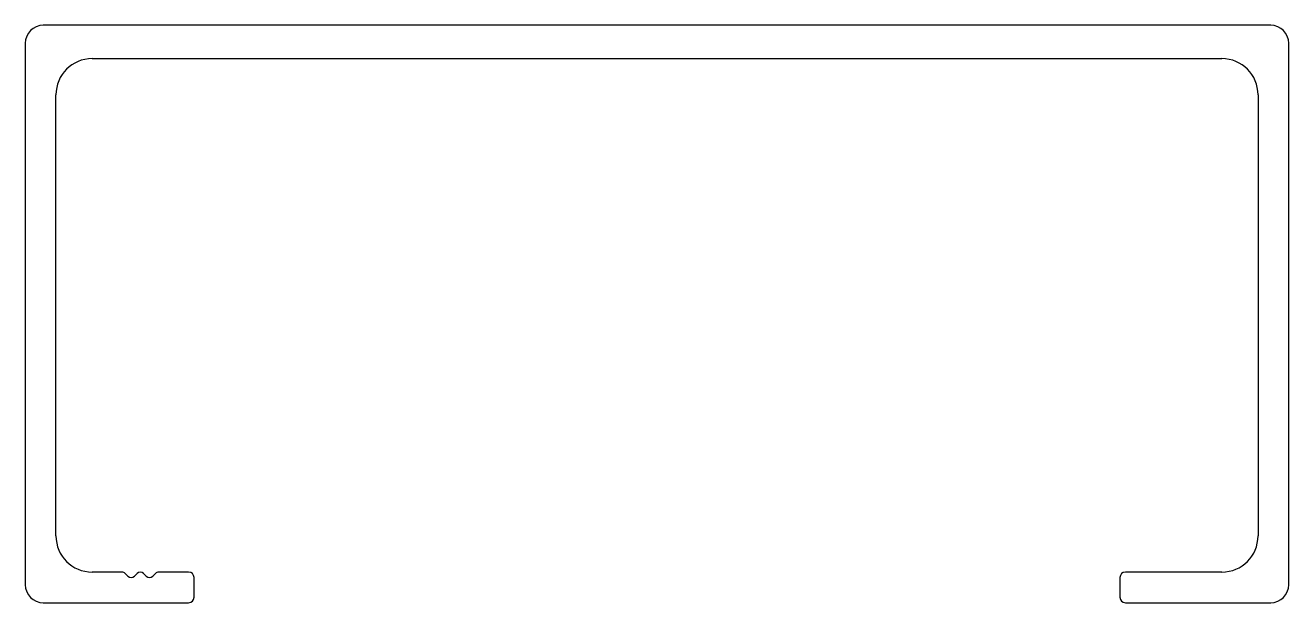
# Model space of a CAD drawing. Extents: x 1508.5 to 1578.5, y 978.7 to 1010.7.
import ezdxf

# ---------------------------------------------------------------- set-up
doc = ezdxf.new("R2010")
doc.units = 0
doc.layers.get('0').update_dxf_attribs({"linetype": 'CONTINUOUS'})

msp = doc.modelspace()

# ---------------------------------------------------------------- linework, layer by layer
for p, q in [((1577.503, 1010.725), (1509.503, 1010.725)), ((1508.503, 1009.725), (1508.503, 979.725)), ((1578.503, 979.725), (1578.503, 1009.725)), ((1512.203, 1008.875), (1574.803, 1008.875)), ((1510.203, 982.425), (1510.203, 1006.875)), ((1576.803, 1006.875), (1576.803, 982.425)), ((1513.86, 980.425), (1512.203, 980.425)), ((1514.192, 980.197), (1514.037, 980.352)), ((1514.701, 980.352), (1514.546, 980.197)), ((1515.21, 980.197), (1515.055, 980.352)), ((1515.72, 980.352), (1515.564, 980.197)), ((1517.553, 980.425), (1515.896, 980.425)), ((1517.853, 979.025), (1517.853, 980.125)), ((1569.153, 980.125), (1569.153, 979.025)), ((1574.803, 980.425), (1569.453, 980.425)), ((1509.503, 978.725), (1517.553, 978.725)), ((1569.453, 978.725), (1577.503, 978.725))]:
    msp.add_line(p, q)
for centre, radius, start, end in [((1509.503, 1009.725), 1, 90, 180), ((1577.503, 1009.725), 1, 0, 90), ((1512.203, 1006.875), 2, 90, 180), ((1574.803, 1006.875), 2, 0, 90), ((1512.203, 982.425), 2, 180, 270), ((1574.803, 982.425), 2, 270, 0), ((1513.86, 980.175), 0.25, 45, 90), ((1514.369, 980.373), 0.25, 225, 315), ((1514.878, 980.175), 0.25, 45, 135), ((1515.387, 980.373), 0.25, 225, 315), ((1515.896, 980.175), 0.25, 90, 135), ((1517.553, 980.125), 0.3, 360, 90), ((1569.453, 980.125), 0.3, 90, 180), ((1509.503, 979.725), 1, 180, 270), ((1577.503, 979.725), 1, 270, 360), ((1517.553, 979.025), 0.3, 270, 360), ((1569.453, 979.025), 0.3, 180, 270)]:
    msp.add_arc(centre, radius, start, end)

doc.saveas('drawing.dxf')
